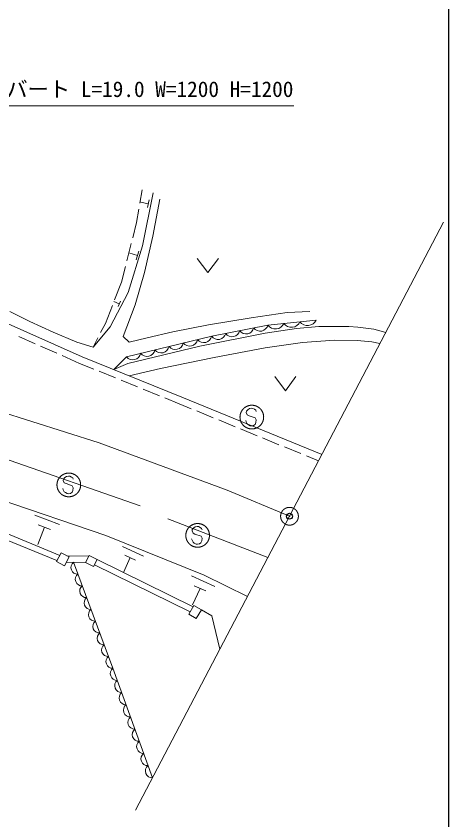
# Model space of a CAD drawing. Units: millimetres, scale not verified. Extents: x 40000 to 680000, y 20000 to 380000.
# Drawn here: x 542430 to 579000, y 259722 to 327570 of the extents above; entities that cross this region are included whole.
import ezdxf
from ezdxf.enums import TextEntityAlignment as Align

# ---------------------------------------------------------------- set-up
doc = ezdxf.new("R2010")
doc.units = ezdxf.units.MM
doc.header["$LTSCALE"] = 1000
doc.header["$PDMODE"] = 32
doc.header["$PDSIZE"] = 500
doc.linetypes.add('CHAIN', pattern=[18.5, 12, -1.5, 3.5, -1.5])
for name, color, linetype, lineweight in [('M-BMK', 2, 'CHAIN', 13), ('M-BMK-OTRS', 5, 'Continuous', 13), ('M-STR-HTXT', 7, 'Continuous', 13), ('M-STR-STRC', 7, 'Continuous', 13), ('M-TTL-BAND', 7, 'Continuous', 25), ('M-WORK', 1, 'Continuous', 13)]:
    doc.layers.add(name, color=color, linetype=linetype, lineweight=lineweight)
doc.layers.add('M-OTRS', color=6, linetype='Continuous')
doc.styles.add('ＭＳ ゴシック', font='')
doc.styles.get('ＭＳ ゴシック').set_extended_font_data('MS Gothic')

msp = doc.modelspace()

# ---------------------------------------------------------------- linework, layer by layer
at = {"layer": 'M-BMK'}
for p, q in [((539458, 294707), (549449, 291537)), ((549449, 291537), (560265, 287541)), ((560265, 287541), (565530, 285353))]:
    msp.add_line(p, q, dxfattribs=at)
msp.add_circle((565530, 285353), 750, dxfattribs=at)
at = {"layer": 'M-BMK-OTRS'}
for p, q in [((565530, 285353), (578545, 310167)), ((552514, 260539), (565530, 285353))]:
    msp.add_line(p, q, dxfattribs=at)
at = {"layer": 'M-OTRS'}
msp.add_point((565530, 285353), dxfattribs=at)
at = {"layer": 'M-STR-HTXT'}
msp.add_lwpolyline([(513114, 305302), (530000, 320000), (565899, 320000)], dxfattribs=at)
at = {"layer": 'M-STR-STRC'}
for p, q in [((562315, 294476), (562149, 294442)), ((562431, 294459), (562315, 294476)), ((561890, 294210), (561874, 294097)), ((561874, 294097), (561960, 293914)), ((562018, 294349), (561890, 294210)), ((561960, 293914), (562111, 293841)), ((562149, 294442), (562018, 294349)), ((562111, 293841), (562643, 293653)), ((562575, 294387), (562431, 294459)), ((562685, 294313), (562575, 294387)), ((562719, 294201), (562685, 294313)), ((561877, 293322), (561838, 293432)), ((561961, 293144), (561877, 293322)), ((562065, 293071), (561961, 293144)), ((562623, 293104), (562499, 293008)), ((562694, 293253), (562623, 293104)), ((562643, 293653), (562724, 293481)), ((562724, 293481), (562694, 293253)), ((562211, 292996), (562065, 293071)), ((562331, 292979), (562211, 292996)), ((562499, 293008), (562331, 292979)), ((546428, 288483), (546412, 288370)), ((546412, 288370), (546498, 288187)), ((546557, 288622), (546428, 288483)), ((546688, 288715), (546557, 288622)), ((546854, 288749), (546688, 288715)), ((546969, 288733), (546854, 288749)), ((547114, 288660), (546969, 288733)), ((547224, 288586), (547114, 288660)), ((547258, 288474), (547224, 288586)), ((546416, 287595), (546377, 287705)), ((546498, 288187), (546649, 288114)), ((546649, 288114), (547182, 287926)), ((547182, 287926), (547262, 287754)), ((547262, 287754), (547233, 287526)), ((546500, 287417), (546416, 287595)), ((546603, 287344), (546500, 287417)), ((546750, 287269), (546603, 287344)), ((546870, 287252), (546750, 287269)), ((547037, 287281), (546870, 287252)), ((547162, 287377), (547037, 287281)), ((547233, 287526), (547162, 287377)), ((557440, 284363), (557312, 284224)), ((557571, 284456), (557440, 284363)), ((557737, 284490), (557571, 284456)), ((557853, 284474), (557737, 284490)), ((557997, 284401), (557853, 284474)), ((558107, 284327), (557997, 284401)), ((558142, 284215), (558107, 284327)), ((557312, 284224), (557296, 284111)), ((557296, 284111), (557382, 283928)), ((557382, 283928), (557533, 283855)), ((557533, 283855), (558065, 283667)), ((558065, 283667), (558146, 283495)), ((557299, 283336), (557260, 283446)), ((557383, 283158), (557299, 283336)), ((557487, 283085), (557383, 283158)), ((557633, 283010), (557487, 283085)), ((557753, 282993), (557633, 283010)), ((557921, 283022), (557753, 282993)), ((558046, 283118), (557921, 283022)), ((558116, 283267), (558046, 283118)), ((558146, 283495), (558116, 283267))]:
    msp.add_line(p, q, dxfattribs=at)
for points in [[(563348, 293724), (563347, 293742), (563347, 293759), (563346, 293777), (563345, 293794), (563344, 293812), (563342, 293829), (563340, 293846), (563338, 293864), (563335, 293881), (563332, 293898), (563329, 293916), (563326, 293933), (563322, 293950), (563318, 293967), (563313, 293984), (563309, 294001), (563304, 294017), (563298, 294034), (563293, 294051), (563287, 294067), (563281, 294084), (563274, 294100), (563268, 294116), (563261, 294132), (563253, 294148), (563246, 294164), (563238, 294179), (563230, 294195), (563222, 294210), (563213, 294225), (563204, 294241), (563195, 294255), (563185, 294270), (563176, 294285), (563166, 294299), (563156, 294313), (563145, 294327), (563134, 294341), (563124, 294355), (563112, 294368), (563101, 294382), (563089, 294395), (563078, 294408), (563065, 294420), (563053, 294433), (563041, 294445), (563028, 294457), (563015, 294469), (563002, 294480), (562989, 294492), (562975, 294503), (562961, 294514), (562947, 294524), (562933, 294535), (562919, 294545), (562905, 294555), (562890, 294564), (562875, 294574), (562860, 294583), (562845, 294592), (562830, 294600), (562814, 294609), (562799, 294617), (562783, 294624), (562767, 294632), (562751, 294639), (562735, 294646), (562719, 294653), (562703, 294659), (562686, 294665), (562670, 294671), (562653, 294676), (562637, 294682), (562620, 294686), (562603, 294691), (562586, 294695), (562569, 294699), (562552, 294703), (562535, 294707), (562517, 294710), (562500, 294712), (562483, 294715), (562465, 294717), (562448, 294719), (562431, 294721), (562413, 294722), (562396, 294723), (562378, 294724), (562361, 294724), (562343, 294724), (562326, 294724), (562308, 294723), (562291, 294723), (562273, 294721), (562256, 294720), (562238, 294718), (562221, 294716), (562204, 294714), (562186, 294711), (562169, 294708), (562152, 294705), (562135, 294701), (562118, 294697), (562101, 294693), (562084, 294689), (562067, 294684), (562050, 294679), (562034, 294674), (562017, 294668), (562001, 294662), (561984, 294656), (561968, 294649), (561952, 294643), (561936, 294635), (561920, 294628), (561904, 294621), (561889, 294613), (561873, 294604), (561858, 294596), (561843, 294587), (561828, 294578), (561813, 294569), (561798, 294560), (561783, 294550), (561769, 294540), (561755, 294530), (561741, 294519), (561727, 294508), (561713, 294497), (561700, 294486), (561687, 294475), (561674, 294463), (561661, 294451), (561648, 294439), (561636, 294427), (561624, 294414), (561612, 294401), (561600, 294388), (561588, 294375), (561577, 294362), (561566, 294348), (561555, 294334), (561545, 294320), (561535, 294306), (561524, 294292), (561515, 294277), (561505, 294263), (561496, 294248), (561487, 294233), (561478, 294218), (561469, 294203), (561461, 294187), (561453, 294172), (561446, 294156), (561438, 294140), (561431, 294124), (561424, 294108), (561418, 294092), (561411, 294075), (561405, 294059), (561400, 294042), (561394, 294026), (561389, 294009), (561384, 293992), (561380, 293975), (561375, 293958), (561371, 293941), (561368, 293924), (561364, 293907), (561361, 293890), (561359, 293872), (561356, 293855), (561354, 293838), (561352, 293820), (561351, 293803), (561349, 293785), (561349, 293768), (561348, 293750), (561348, 293733), (561348, 293715), (561348, 293698), (561349, 293680), (561349, 293663), (561351, 293646), (561352, 293628), (561354, 293611), (561356, 293593), (561359, 293576), (561361, 293559), (561364, 293541), (561368, 293524), (561371, 293507), (561375, 293490), (561380, 293473), (561384, 293456), (561389, 293439), (561394, 293423), (561400, 293406), (561405, 293389), (561411, 293373), (561418, 293357), (561424, 293341), (561431, 293324), (561438, 293308), (561446, 293293), (561453, 293277), (561461, 293261), (561469, 293246), (561478, 293231), (561487, 293215), (561496, 293200), (561505, 293186), (561515, 293171), (561524, 293156), (561535, 293142), (561545, 293128), (561555, 293114), (561566, 293100), (561577, 293087), (561588, 293073), (561600, 293060), (561612, 293047), (561624, 293034), (561636, 293022), (561648, 293009), (561661, 292997), (561674, 292985), (561687, 292974), (561700, 292962), (561713, 292951), (561727, 292940), (561741, 292929), (561755, 292919), (561769, 292909), (561783, 292899), (561798, 292889), (561813, 292879), (561828, 292870), (561843, 292861), (561858, 292852), (561873, 292844), (561889, 292836), (561904, 292828), (561920, 292820), (561936, 292813), (561952, 292806), (561968, 292799), (561984, 292793), (562001, 292786), (562017, 292780), (562034, 292775), (562050, 292769), (562067, 292764), (562084, 292760), (562101, 292755), (562118, 292751), (562135, 292747), (562152, 292744), (562169, 292740), (562186, 292737), (562204, 292735), (562221, 292732), (562238, 292730), (562256, 292728), (562273, 292727), (562291, 292726), (562308, 292725), (562326, 292724), (562343, 292724), (562361, 292724), (562378, 292725), (562396, 292725), (562413, 292726), (562431, 292728), (562448, 292729), (562465, 292731), (562483, 292733), (562500, 292736), (562517, 292739), (562535, 292742), (562552, 292745), (562569, 292749), (562586, 292753), (562603, 292757), (562620, 292762), (562637, 292767), (562653, 292772), (562670, 292778), (562686, 292783), (562703, 292789), (562719, 292796), (562735, 292802), (562751, 292809), (562767, 292817), (562783, 292824), (562799, 292832), (562814, 292840), (562830, 292848), (562845, 292857), (562860, 292866), (562875, 292875), (562890, 292884), (562905, 292894), (562919, 292904), (562933, 292914), (562947, 292924), (562961, 292935), (562975, 292945), (562989, 292957), (563002, 292968), (563015, 292979), (563028, 292991), (563041, 293003), (563053, 293016), (563065, 293028), (563078, 293041), (563089, 293054), (563101, 293067), (563112, 293080), (563124, 293093), (563134, 293107), (563145, 293121), (563156, 293135), (563166, 293149), (563176, 293164), (563185, 293178), (563195, 293193), (563204, 293208), (563213, 293223), (563222, 293238), (563230, 293254), (563238, 293269), (563246, 293285), (563253, 293300), (563261, 293316), (563268, 293332), (563274, 293349), (563281, 293365), (563287, 293381), (563293, 293398), (563298, 293414), (563304, 293431), (563309, 293448), (563313, 293465), (563318, 293482), (563322, 293499), (563326, 293516), (563329, 293533), (563332, 293550), (563335, 293567), (563338, 293585), (563340, 293602), (563342, 293619), (563344, 293637), (563345, 293654), (563346, 293672), (563347, 293689), (563347, 293707)], [(547886, 287997), (547886, 288015), (547886, 288032), (547885, 288050), (547884, 288067), (547882, 288085), (547881, 288102), (547879, 288120), (547877, 288137), (547874, 288154), (547871, 288172), (547868, 288189), (547864, 288206), (547861, 288223), (547856, 288240), (547852, 288257), (547847, 288274), (547842, 288291), (547837, 288307), (547832, 288324), (547826, 288340), (547820, 288357), (547813, 288373), (547806, 288389), (547799, 288405), (547792, 288421), (547785, 288437), (547777, 288453), (547769, 288468), (547760, 288483), (547752, 288499), (547743, 288514), (547734, 288529), (547724, 288543), (547714, 288558), (547704, 288572), (547694, 288587), (547684, 288601), (547673, 288615), (547662, 288628), (547651, 288642), (547640, 288655), (547628, 288668), (547616, 288681), (547604, 288694), (547592, 288706), (547579, 288718), (547567, 288730), (547554, 288742), (547541, 288754), (547527, 288765), (547514, 288776), (547500, 288787), (547486, 288798), (547472, 288808), (547458, 288818), (547443, 288828), (547429, 288838), (547414, 288847), (547399, 288856), (547384, 288865), (547369, 288874), (547353, 288882), (547338, 288890), (547322, 288898), (547306, 288905), (547290, 288912), (547274, 288919), (547258, 288926), (547242, 288932), (547225, 288938), (547209, 288944), (547192, 288950), (547175, 288955), (547158, 288960), (547142, 288964), (547125, 288969), (547108, 288973), (547091, 288976), (547073, 288980), (547056, 288983), (547039, 288986), (547022, 288988), (547004, 288990), (546987, 288992), (546969, 288994), (546952, 288995), (546934, 288996), (546917, 288997), (546899, 288997), (546882, 288997), (546864, 288997), (546847, 288997), (546829, 288996), (546812, 288995), (546795, 288993), (546777, 288991), (546760, 288989), (546742, 288987), (546725, 288984), (546708, 288981), (546691, 288978), (546674, 288975), (546656, 288971), (546639, 288967), (546623, 288962), (546606, 288957), (546589, 288952), (546572, 288947), (546556, 288941), (546539, 288935), (546523, 288929), (546507, 288923), (546491, 288916), (546475, 288909), (546459, 288901), (546443, 288894), (546427, 288886), (546412, 288878), (546396, 288869), (546381, 288861), (546366, 288852), (546351, 288842), (546337, 288833), (546322, 288823), (546308, 288813), (546294, 288803), (546280, 288792), (546266, 288782), (546252, 288771), (546239, 288759), (546225, 288748), (546212, 288736), (546200, 288724), (546187, 288712), (546175, 288700), (546162, 288687), (546150, 288675), (546139, 288662), (546127, 288648), (546116, 288635), (546105, 288621), (546094, 288608), (546084, 288594), (546073, 288580), (546063, 288565), (546053, 288551), (546044, 288536), (546034, 288521), (546025, 288506), (546017, 288491), (546008, 288476), (546000, 288460), (545992, 288445), (545984, 288429), (545977, 288413), (545970, 288397), (545963, 288381), (545956, 288365), (545950, 288349), (545944, 288332), (545938, 288316), (545933, 288299), (545928, 288282), (545923, 288265), (545918, 288249), (545914, 288232), (545910, 288214), (545906, 288197), (545903, 288180), (545900, 288163), (545897, 288146), (545895, 288128), (545893, 288111), (545891, 288094), (545889, 288076), (545888, 288059), (545887, 288041), (545887, 288024), (545886, 288006), (545886, 287989), (545887, 287971), (545887, 287954), (545888, 287936), (545889, 287919), (545891, 287901), (545893, 287884), (545895, 287867), (545897, 287849), (545900, 287832), (545903, 287815), (545906, 287798), (545910, 287780), (545914, 287763), (545918, 287746), (545923, 287729), (545928, 287713), (545933, 287696), (545938, 287679), (545944, 287663), (545950, 287646), (545956, 287630), (545963, 287614), (545970, 287598), (545977, 287582), (545984, 287566), (545992, 287550), (546000, 287535), (546008, 287519), (546017, 287504), (546025, 287489), (546034, 287474), (546044, 287459), (546053, 287444), (546063, 287430), (546073, 287415), (546084, 287401), (546094, 287387), (546105, 287373), (546116, 287360), (546127, 287347), (546139, 287333), (546150, 287320), (546162, 287308), (546175, 287295), (546187, 287283), (546200, 287271), (546212, 287259), (546225, 287247), (546239, 287235), (546252, 287224), (546266, 287213), (546280, 287203), (546294, 287192), (546308, 287182), (546322, 287172), (546337, 287162), (546351, 287153), (546366, 287143), (546381, 287134), (546396, 287126), (546412, 287117), (546427, 287109), (546443, 287101), (546459, 287094), (546475, 287086), (546491, 287079), (546507, 287072), (546523, 287066), (546539, 287060), (546556, 287054), (546572, 287048), (546589, 287043), (546606, 287038), (546623, 287033), (546639, 287028), (546656, 287024), (546674, 287020), (546691, 287017), (546708, 287013), (546725, 287011), (546742, 287008), (546760, 287005), (546777, 287003), (546795, 287002), (546812, 287000), (546829, 286999), (546847, 286998), (546864, 286998), (546882, 286997), (546899, 286998), (546917, 286998), (546934, 286999), (546952, 287000), (546969, 287001), (546987, 287003), (547004, 287004), (547022, 287007), (547039, 287009), (547056, 287012), (547073, 287015), (547091, 287019), (547108, 287022), (547125, 287026), (547142, 287031), (547158, 287035), (547175, 287040), (547192, 287045), (547209, 287051), (547225, 287057), (547242, 287063), (547258, 287069), (547274, 287076), (547290, 287083), (547306, 287090), (547322, 287097), (547338, 287105), (547353, 287113), (547369, 287121), (547384, 287130), (547399, 287139), (547414, 287148), (547429, 287157), (547443, 287167), (547458, 287177), (547472, 287187), (547486, 287197), (547500, 287208), (547514, 287219), (547527, 287230), (547541, 287241), (547554, 287253), (547567, 287265), (547579, 287277), (547592, 287289), (547604, 287301), (547616, 287314), (547628, 287327), (547640, 287340), (547651, 287353), (547662, 287367), (547673, 287380), (547684, 287394), (547694, 287408), (547704, 287422), (547714, 287437), (547724, 287451), (547734, 287466), (547743, 287481), (547752, 287496), (547760, 287511), (547769, 287527), (547777, 287542), (547785, 287558), (547792, 287574), (547799, 287590), (547806, 287606), (547813, 287622), (547820, 287638), (547826, 287655), (547832, 287671), (547837, 287688), (547842, 287704), (547847, 287721), (547852, 287738), (547856, 287755), (547861, 287772), (547864, 287789), (547868, 287806), (547871, 287823), (547874, 287841), (547877, 287858), (547879, 287875), (547881, 287893), (547882, 287910), (547884, 287927), (547885, 287945), (547886, 287962), (547886, 287980)], [(558770, 283738), (558770, 283756), (558769, 283773), (558768, 283791), (558767, 283808), (558766, 283826), (558764, 283843), (558762, 283861), (558760, 283878), (558757, 283895), (558755, 283912), (558751, 283930), (558748, 283947), (558744, 283964), (558740, 283981), (558736, 283998), (558731, 284015), (558726, 284032), (558721, 284048), (558715, 284065), (558709, 284081), (558703, 284098), (558697, 284114), (558690, 284130), (558683, 284146), (558676, 284162), (558668, 284178), (558660, 284194), (558652, 284209), (558644, 284224), (558635, 284240), (558626, 284255), (558617, 284270), (558608, 284284), (558598, 284299), (558588, 284313), (558578, 284328), (558567, 284342), (558557, 284355), (558546, 284369), (558535, 284383), (558523, 284396), (558512, 284409), (558500, 284422), (558488, 284435), (558475, 284447), (558463, 284459), (558450, 284471), (558437, 284483), (558424, 284495), (558411, 284506), (558397, 284517), (558384, 284528), (558370, 284539), (558356, 284549), (558341, 284559), (558327, 284569), (558312, 284579), (558297, 284588), (558282, 284597), (558267, 284606), (558252, 284614), (558237, 284623), (558221, 284631), (558205, 284639), (558190, 284646), (558174, 284653), (558158, 284660), (558141, 284667), (558125, 284673), (558109, 284679), (558092, 284685), (558076, 284690), (558059, 284696), (558042, 284701), (558025, 284705), (558008, 284710), (557991, 284714), (557974, 284717), (557957, 284721), (557940, 284724), (557922, 284727), (557905, 284729), (557888, 284731), (557870, 284733), (557853, 284735), (557835, 284736), (557818, 284737), (557800, 284738), (557783, 284738), (557765, 284738), (557748, 284738), (557730, 284738), (557713, 284737), (557696, 284736), (557678, 284734), (557661, 284732), (557643, 284730), (557626, 284728), (557609, 284725), (557591, 284722), (557574, 284719), (557557, 284715), (557540, 284712), (557523, 284707), (557506, 284703), (557489, 284698), (557473, 284693), (557456, 284688), (557439, 284682), (557423, 284676), (557406, 284670), (557390, 284663), (557374, 284657), (557358, 284650), (557342, 284642), (557326, 284635), (557311, 284627), (557295, 284619), (557280, 284610), (557265, 284601), (557250, 284592), (557235, 284583), (557220, 284574), (557206, 284564), (557191, 284554), (557177, 284544), (557163, 284533), (557149, 284523), (557136, 284512), (557122, 284500), (557109, 284489), (557096, 284477), (557083, 284465), (557071, 284453), (557058, 284441), (557046, 284428), (557034, 284415), (557022, 284402), (557011, 284389), (556999, 284376), (556988, 284362), (556978, 284349), (556967, 284335), (556957, 284320), (556947, 284306), (556937, 284292), (556927, 284277), (556918, 284262), (556909, 284247), (556900, 284232), (556892, 284217), (556883, 284201), (556875, 284186), (556868, 284170), (556860, 284154), (556853, 284138), (556846, 284122), (556840, 284106), (556834, 284089), (556828, 284073), (556822, 284057), (556816, 284040), (556811, 284023), (556806, 284006), (556802, 283989), (556798, 283972), (556794, 283955), (556790, 283938), (556787, 283921), (556784, 283904), (556781, 283887), (556778, 283869), (556776, 283852), (556774, 283834), (556773, 283817), (556772, 283800), (556771, 283782), (556770, 283765), (556770, 283747), (556770, 283730), (556770, 283712), (556771, 283695), (556772, 283677), (556773, 283660), (556774, 283642), (556776, 283625), (556778, 283607), (556781, 283590), (556784, 283573), (556787, 283556), (556790, 283538), (556794, 283521), (556798, 283504), (556802, 283487), (556806, 283470), (556811, 283454), (556816, 283437), (556822, 283420), (556828, 283404), (556834, 283387), (556840, 283371), (556846, 283355), (556853, 283339), (556860, 283323), (556868, 283307), (556875, 283291), (556883, 283275), (556892, 283260), (556900, 283245), (556909, 283230), (556918, 283215), (556927, 283200), (556937, 283185), (556947, 283171), (556957, 283156), (556967, 283142), (556978, 283128), (556988, 283114), (556999, 283101), (557011, 283087), (557022, 283074), (557034, 283061), (557046, 283048), (557058, 283036), (557071, 283024), (557083, 283011), (557096, 283000), (557109, 282988), (557122, 282976), (557136, 282965), (557149, 282954), (557163, 282943), (557177, 282933), (557191, 282923), (557206, 282913), (557220, 282903), (557235, 282893), (557250, 282884), (557265, 282875), (557280, 282867), (557295, 282858), (557311, 282850), (557326, 282842), (557342, 282834), (557358, 282827), (557374, 282820), (557390, 282813), (557406, 282807), (557423, 282801), (557439, 282795), (557456, 282789), (557473, 282784), (557489, 282779), (557506, 282774), (557523, 282769), (557540, 282765), (557557, 282761), (557574, 282758), (557591, 282754), (557609, 282751), (557626, 282749), (557643, 282746), (557661, 282744), (557678, 282743), (557696, 282741), (557713, 282740), (557730, 282739), (557748, 282739), (557765, 282738), (557783, 282738), (557800, 282739), (557818, 282740), (557835, 282741), (557853, 282742), (557870, 282743), (557888, 282745), (557905, 282748), (557922, 282750), (557940, 282753), (557957, 282756), (557974, 282759), (557991, 282763), (558008, 282767), (558025, 282771), (558042, 282776), (558059, 282781), (558076, 282786), (558092, 282792), (558109, 282798), (558125, 282804), (558141, 282810), (558158, 282817), (558174, 282824), (558190, 282831), (558205, 282838), (558221, 282846), (558237, 282854), (558252, 282862), (558267, 282871), (558282, 282880), (558297, 282889), (558312, 282898), (558327, 282908), (558341, 282918), (558356, 282928), (558370, 282938), (558384, 282949), (558397, 282960), (558411, 282971), (558424, 282982), (558437, 282994), (558450, 283005), (558463, 283017), (558475, 283030), (558488, 283042), (558500, 283055), (558512, 283068), (558523, 283081), (558535, 283094), (558546, 283108), (558557, 283121), (558567, 283135), (558578, 283149), (558588, 283163), (558598, 283178), (558608, 283192), (558617, 283207), (558626, 283222), (558635, 283237), (558644, 283252), (558652, 283268), (558660, 283283), (558668, 283299), (558676, 283315), (558683, 283331), (558690, 283347), (558697, 283363), (558703, 283379), (558709, 283395), (558715, 283412), (558721, 283429), (558726, 283445), (558731, 283462), (558736, 283479), (558740, 283496), (558744, 283513), (558748, 283530), (558751, 283547), (558755, 283564), (558757, 283581), (558760, 283599), (558762, 283616), (558764, 283634), (558766, 283651), (558767, 283668), (558768, 283686), (558769, 283703), (558770, 283721)]]:
    msp.add_lwpolyline(points, close=True, dxfattribs=at)
at = {"layer": 'M-TTL-BAND'}
msp.add_line((579000, 20000), (579000, 370000), dxfattribs=at)
at = {"layer": 'M-WORK'}
for p, q in [((552886, 311776), (553071, 312901)), ((553098, 308190), (554004, 312648)), ((553983, 309004), (554569, 312121)), ((553598, 311726), (552957, 311858)), ((553664, 312046), (553532, 311405)), ((552618, 310157), (552804, 311282)), ((552287, 308851), (552618, 310157)), ((553290, 305913), (553983, 309004)), ((551794, 306913), (552164, 308366)), ((551890, 304230), (553098, 308190)), ((552694, 307361), (551965, 307584)), ((552806, 307725), (552583, 306996)), ((557723, 307116), (558623, 305916)), ((558623, 305916), (559523, 307116)), ((551340, 305122), (551671, 306428)), ((552491, 303196), (553290, 305913)), ((550751, 303610), (551340, 305122)), ((550381, 301352), (551890, 304230)), ((551142, 303288), (550703, 303486)), ((551242, 303507), (551043, 303068)), ((541909, 302631), (543596, 301779)), ((549981, 301632), (550570, 303144)), ((551487, 300532), (552491, 303196)), ((567259, 302628), (565340, 302539)), ((540966, 301927), (548023, 298811)), ((562286, 302113), (558680, 301509)), ((565340, 302539), (562286, 302113)), ((543596, 301779), (545567, 300891)), ((548942, 299630), (550381, 301352)), ((549577, 300853), (549981, 301632)), ((558680, 301509), (555661, 300923)), ((566111, 301202), (568011, 301362)), ((568011, 301362), (570551, 301362)), ((570551, 301362), (571297, 301309)), ((571297, 301309), (572664, 301131)), ((545567, 300891), (547557, 300038)), ((555661, 300923), (553494, 300425)), ((557959, 299711), (563482, 300794)), ((563482, 300794), (566111, 301202)), ((572664, 301131), (573672, 300876)), ((542658, 300524), (544031, 299918)), ((547557, 300038), (548942, 299630)), ((548942, 299630), (549346, 300409)), ((551985, 300052), (551487, 300532)), ((553494, 300425), (551985, 300052)), ((563476, 299569), (566637, 300030)), ((566637, 300030), (569337, 300226)), ((569337, 300226), (571237, 300190)), ((571237, 300190), (572498, 300066)), ((572498, 300066), (573175, 299929)), ((544488, 299716), (545860, 299110)), ((551885, 298254), (557959, 299711)), ((559178, 298752), (563476, 299569)), ((546318, 298908), (547789, 298259)), ((548023, 298811), (556434, 295404)), ((550690, 297731), (551751, 298814)), ((554631, 297828), (559178, 298752)), ((547789, 298259), (548986, 297774)), ((550690, 297731), (551885, 298254)), ((549450, 297586), (550840, 297023)), ((551983, 297207), (554631, 297828)), ((551303, 296835), (552694, 296272)), ((564279, 297139), (565179, 295939)), ((565179, 295939), (566079, 297139)), ((553157, 296084), (554547, 295521)), ((555011, 295334), (556208, 294849)), ((556434, 295404), (568208, 290582)), ((556208, 294849), (557236, 294428)), ((557699, 294238), (559087, 293669)), ((559549, 293480), (560938, 292911)), ((561400, 292722), (562788, 292153)), ((563251, 291964), (564639, 291395)), ((565102, 291206), (566490, 290637)), ((566953, 290448), (567981, 290026)), ((541278, 290275), (552920, 286225)), ((540849, 286852), (550000, 283735)), ((536568, 285979), (546122, 282051)), ((536397, 285508), (545886, 281608)), ((544005, 285450), (546104, 284665)), ((555264, 285133), (563697, 281859)), ((544819, 284427), (544270, 282958)), ((544294, 284624), (545344, 284231)), ((550000, 283735), (558312, 280379)), ((545846, 281533), (546241, 282275)), ((546241, 282275), (546918, 281915)), ((551413, 282805), (553204, 281994)), ((546918, 281915), (546523, 281173)), ((548564, 281998), (546717, 282021)), ((548285, 281452), (548593, 282054)), ((548593, 282054), (549272, 281706)), ((549272, 281706), (548964, 281105)), ((549272, 281706), (557382, 277706)), ((552065, 281862), (551498, 280608)), ((551617, 282065), (552513, 281660)), ((546523, 281173), (545846, 281533)), ((548285, 281452), (546683, 281473)), ((548964, 281105), (548285, 281452)), ((549051, 281258), (557126, 277274)), ((557251, 280313), (559235, 279416)), ((558312, 280379), (561973, 278572)), ((557973, 279269), (557345, 277880)), ((557477, 279493), (558470, 279045)), ((557021, 277096), (557455, 277830)), ((557455, 277830), (558084, 277459)), ((557650, 276724), (557021, 277096)), ((558084, 277459), (557650, 276724)), ((558084, 277459), (558974, 276939)), ((558974, 276939), (559647, 274139))]:
    msp.add_line(p, q, dxfattribs=at)
for points in [[(551751, 298814), (558955, 300557), (563697, 301490), (567773, 301916)], [(547291, 281465), (550617, 272527), (553949, 263274)]]:
    msp.add_lwpolyline(points, dxfattribs=at)
for centre, radius, start, end in [((561870, 301391), 656, 214.10427, 348.14395), ((563055, 301625), 656, 214.10427, 348.14395), ((564337, 301942), 783, 215.26232, 336.67771), ((565696, 302084), 783, 215.26232, 336.67771), ((567054, 302226), 783, 215.26232, 336.67771), ((559499, 300925), 656, 214.10427, 348.14395), ((560684, 301158), 656, 214.10427, 348.14395), ((555889, 300100), 677, 217.75163, 349.46068), ((557089, 300391), 677, 217.75163, 349.46068), ((558290, 300681), 677, 217.75163, 349.46068), ((553487, 299519), 677, 217.75163, 349.46068), ((554688, 299809), 677, 217.75163, 349.46068), ((552287, 299228), 677, 217.75163, 349.46068), ((547617, 281021), 551, 126.30508, 274.51084), ((547987, 280028), 551, 126.30508, 274.51084), ((548356, 279035), 551, 126.30508, 274.51084), ((548726, 278042), 551, 126.30508, 274.51084), ((549095, 277048), 551, 126.30508, 274.51084), ((549465, 276055), 551, 126.30508, 274.51084), ((549834, 275062), 551, 126.30508, 274.51084), ((550204, 274069), 551, 126.30508, 274.51084), ((550573, 273076), 551, 126.30508, 274.51084), ((550965, 272071), 573, 127.38462, 272.22494), ((551335, 271043), 573, 127.38462, 272.22494), ((551705, 270015), 573, 127.38462, 272.22494), ((552075, 268987), 573, 127.38462, 272.22494), ((552446, 267959), 573, 127.38462, 272.22494), ((552816, 266931), 573, 127.38462, 272.22494), ((553186, 265903), 573, 127.38462, 272.22494), ((553556, 264875), 573, 127.38462, 272.22494), ((553926, 263847), 573, 127.38462, 272.22494)]:
    msp.add_arc(centre, radius, start, end, dxfattribs=at)

# ---------------------------------------------------------------- texts
at = {"layer": 'M-STR-HTXT', "style": 'ＭＳ ゴシック'}
msp.add_text('ボックスカルバート L=19.0 W=1200 H=1200', height=1320, dxfattribs=at).set_placement((530799, 321400), align=Align.MIDDLE_LEFT)

doc.saveas('drawing.dxf')
